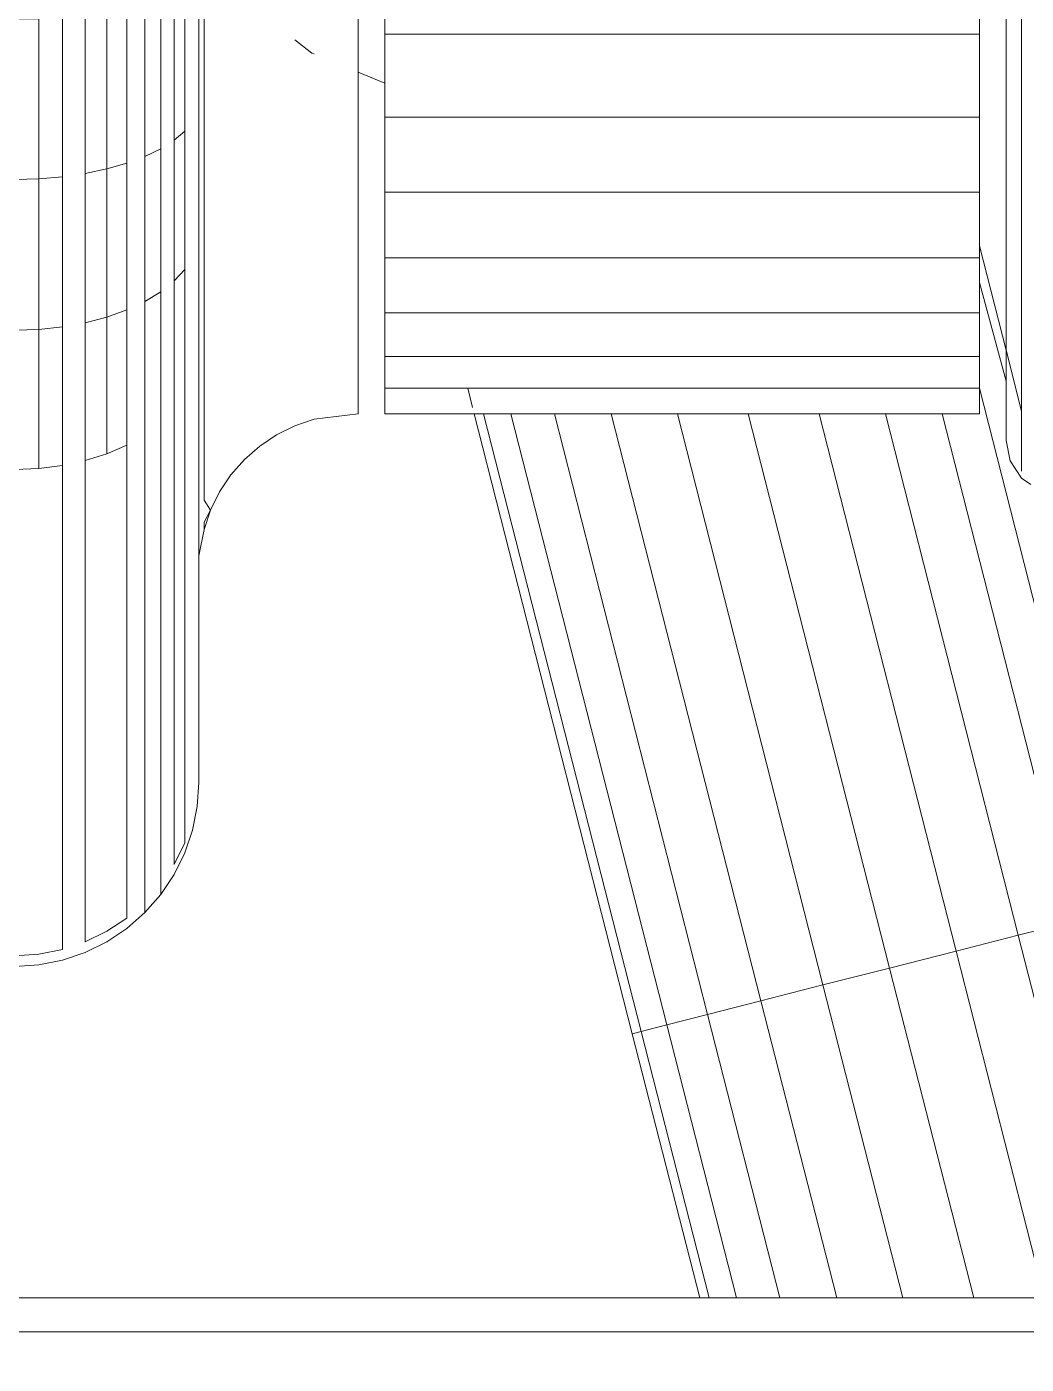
# Model space of a CAD drawing. Header units: millimetres. Extents: x 81693 to 98868, y 6565 to 11437.
# Drawn here: x 82279.798 to 82281.68, y 8674.554 to 8677.071 of the extents above; entities that cross this region are included whole.
import ezdxf

# ---------------------------------------------------------------- set-up
doc = ezdxf.new("R2010")
doc.units = ezdxf.units.MM
doc.layers.add('Moveis', color=1, linetype='Continuous', lineweight=9)
doc.layers.add('Parede Baixa', color=5, linetype='Continuous', lineweight=50)
doc.layers.add('Piso', color=55, linetype='Continuous')

# ---------------------------------------------------------------- blocks, each defined once
blk = doc.blocks.new('o')
at = {"layer": 'Moveis'}
for p, q in [((12552.0489, 3257.7716), (12554.3217, 3257.7716)), ((12554.1948, 3257.2742), (12554.3217, 3257.7716)), ((12554.3217, 3257.7716), (12554.3393, 3257.7716)), ((12554.3393, 3257.7716), (12554.3908, 3257.7716)), ((12554.3908, 3257.7716), (12554.4728, 3257.7716)), ((12554.4728, 3257.7716), (12554.5797, 3257.7716)), ((12554.5797, 3257.7716), (12554.7042, 3257.7716)), ((12554.7042, 3257.7716), (12554.8377, 3257.7716)), ((12554.8377, 3257.7716), (12554.9713, 3257.7716)), ((12553.8973, 3256.1079), (12554.1948, 3257.2742)), ((12553.032, 3257.1479), (12553.0772, 3257.1449)), ((12553.0772, 3257.1246), (12553.032, 3257.1275)), ((12553.0772, 3257.1449), (12553.1217, 3257.1361)), ((12553.1217, 3257.1361), (12553.1646, 3257.1215)), ((12553.1646, 3257.1215), (12553.2053, 3257.1014)), ((12553.2053, 3257.1014), (12553.243, 3257.0763)), ((12553.243, 3257.0763), (12553.2771, 3257.0464)), ((12553.2771, 3257.0464), (12553.3069, 3257.0123)), ((12553.3069, 3257.0123), (12553.3321, 3256.9746)), ((12553.3321, 3256.9746), (12553.3522, 3256.9339)), ((12553.3522, 3256.9339), (12553.3668, 3256.891)), ((12553.3668, 3256.891), (12553.3756, 3256.8466)), ((12553.3756, 3256.8466), (12553.3786, 3256.8013)), ((12553.3786, 3256.8013), (12553.3786, 3256.3748)), ((12553.3786, 3256.3748), (12553.3885, 3256.325)), ((12553.3786, 3256.3748), (12553.3786, 3255.2505)), ((12553.3885, 3256.325), (12553.4009, 3256.2887)), ((12553.4009, 3256.2887), (12553.4178, 3256.2544)), ((12553.4178, 3256.2544), (12553.4391, 3256.2225)), ((12553.4391, 3256.2225), (12553.4644, 3256.1937)), ((12554.9062, 3256.196), (12554.9279, 3256.2285)), ((12554.9279, 3256.2285), (12554.9455, 3256.2403)), ((12554.8986, 3256.1577), (12554.9062, 3256.196)), ((12554.9279, 3256.2154), (12554.9279, 3256.1764)), ((12553.4644, 3256.1937), (12553.4932, 3256.1684)), ((12554.9279, 3256.1764), (12554.9279, 3256.1712)), ((12554.9279, 3256.1712), (12554.9279, 3256.1119)), ((12553.4932, 3256.1684), (12553.525, 3256.1471)), ((12553.525, 3256.1471), (12553.5594, 3256.1302)), ((12554.8986, 3256.1577), (12554.8986, 3256.0564)), ((12553.5594, 3256.1302), (12553.5957, 3256.1179)), ((12553.5957, 3256.1179), (12553.6786, 3256.1079)), ((12553.6786, 3256.0957), (12553.6786, 3256.1079)), ((12553.6786, 3256.0595), (12553.6786, 3256.0957)), ((12553.7286, 3256.0957), (12553.7286, 3256.1079)), ((12553.7286, 3256.1079), (12553.8973, 3256.1079)), ((12553.7286, 3256.0595), (12553.7286, 3256.0957)), ((12553.8849, 3256.0595), (12553.8942, 3256.0957)), ((12553.8973, 3256.1079), (12553.9148, 3256.1079)), ((12553.9148, 3256.1079), (12553.9664, 3256.1079)), ((12553.9664, 3256.1079), (12554.0484, 3256.1079)), ((12554.0484, 3256.1079), (12554.1553, 3256.1079)), ((12554.1553, 3256.1079), (12554.2797, 3256.1079)), ((12554.2797, 3256.1079), (12554.4133, 3256.1079)), ((12554.4133, 3256.1079), (12554.5468, 3256.1079)), ((12554.5468, 3256.1079), (12554.6713, 3256.1079)), ((12554.6713, 3256.1079), (12554.7781, 3256.1079)), ((12554.7781, 3256.1079), (12554.8486, 3256.1079)), ((12554.8486, 3256.0957), (12554.8486, 3256.1079)), ((12554.8486, 3256.0957), (12554.8486, 3256.0595)), ((12554.8986, 3255.9875), (12554.9279, 3256.1023)), ((12554.9279, 3256.1119), (12554.9279, 3256.1023)), ((12554.9279, 3256.1023), (12554.9279, 3256.0231)), ((12553.6786, 3255.9997), (12553.6786, 3256.0595)), ((12553.7286, 3255.9997), (12553.7286, 3256.0595)), ((12554.8486, 3255.9997), (12554.8486, 3256.0595)), ((12554.8986, 3256.046), (12554.8986, 3256.0564)), ((12554.8986, 3256.046), (12554.8986, 3255.9875)), ((12554.9279, 3256.0231), (12554.9279, 3255.9114)), ((12553.6786, 3255.9174), (12553.6786, 3255.9997)), ((12553.7286, 3255.9174), (12553.7286, 3255.9997)), ((12554.8486, 3255.9174), (12554.8486, 3255.9997)), ((12554.8486, 3255.7915), (12554.8986, 3255.9875)), ((12554.8986, 3254.9097), (12554.8986, 3255.9875)), ((12553.6786, 3255.8138), (12553.6786, 3255.9174)), ((12553.7286, 3255.8138), (12553.7286, 3255.9174)), ((12554.8486, 3255.8604), (12554.8486, 3255.9174)), ((12554.9279, 3255.9114), (12554.9279, 3255.7784)), ((12554.8486, 3255.8138), (12554.8486, 3255.8604)), ((12553.6786, 3255.6905), (12553.6786, 3255.8138)), ((12553.7286, 3255.6905), (12553.7286, 3255.8138)), ((12554.8486, 3255.7915), (12554.8486, 3255.8138)), ((12554.8486, 3255.6905), (12554.8486, 3255.7915)), ((12554.9279, 3255.7784), (12554.9279, 3255.6264)), ((12553.032, 3255.6664), (12553.0772, 3255.6651)), ((12553.6786, 3255.5495), (12553.6786, 3255.6905)), ((12553.7286, 3255.5495), (12553.7286, 3255.6905)), ((12554.8486, 3255.5495), (12554.8486, 3255.6905)), ((12554.9279, 3255.6264), (12554.9279, 3255.4577)), ((12553.6786, 3255.4645), (12553.6786, 3255.5495)), ((12553.7286, 3255.5495), (12553.7286, 3255.4852)), ((12554.8486, 3255.393), (12554.8486, 3255.5495)), ((12553.7286, 3255.4852), (12553.6786, 3255.4645)), ((12553.7286, 3255.393), (12553.7286, 3255.4852)), ((12553.6786, 3255.393), (12553.6786, 3255.4645)), ((12554.9279, 3255.4577), (12554.9279, 3255.2749)), ((12553.5917, 3255.4285), (12553.5594, 3255.4037)), ((12553.5957, 3255.4302), (12553.5917, 3255.4285)), ((12553.6786, 3255.2236), (12553.6786, 3255.393)), ((12553.7286, 3255.2236), (12553.7286, 3255.393)), ((12554.8486, 3255.2236), (12554.8486, 3255.393))]:
    blk.add_line(p, q, dxfattribs=at)
for points, invisible_edges in [([(12552.0413, 3257.8355), (12555.1252, 3257.9503), (12555.2938, 3257.8971)], 13), ([(12552.0413, 3257.8355), (12555.4803, 3257.8424), (12555.5125, 3257.8355)], 1), ([(12552.0413, 3257.7716), (12555.5125, 3257.8355), (12554.3217, 3257.7716)], 3), ([(12554.3217, 3257.7716), (12555.5125, 3257.8355), (12554.3393, 3257.7716)], 3), ([(12554.3393, 3257.7716), (12555.5125, 3257.8355), (12554.3908, 3257.7716)], 3), ([(12554.3908, 3257.7716), (12555.5125, 3257.8355), (12554.4728, 3257.7716)], 3), ([(12554.4728, 3257.7716), (12555.5125, 3257.8355), (12554.5797, 3257.7716)], 3), ([(12554.5797, 3257.7716), (12555.5125, 3257.8355), (12554.7042, 3257.7716)], 3), ([(12554.7042, 3257.7716), (12555.5125, 3257.8355), (12554.8377, 3257.7716)], 3), ([(12554.8377, 3257.7716), (12555.5125, 3257.8355), (12554.9713, 3257.7716)], 3), ([(12552.103, 3257.1402), (12552.0413, 3257.7716), (12554.3217, 3257.7716)], 13), ([(12552.103, 3257.1402), (12552.0413, 3257.7716), (12554.3217, 3257.7716)], 13), ([(12552.103, 3257.1402), (12552.0413, 3257.7716), (12554.3217, 3257.7716)], 13), ([(12552.103, 3257.1402), (12552.0413, 3257.7716), (12554.3217, 3257.7716)], 13), ([(12552.103, 3257.1402), (12552.0413, 3257.7716), (12554.3217, 3257.7716)], 13), ([(12552.103, 3257.1402), (12554.3217, 3257.7716), (12552.1413, 3257.1479)], 3), ([(12552.103, 3257.1402), (12554.3217, 3257.7716), (12552.1413, 3257.1479)], 3), ([(12552.103, 3257.1402), (12554.3217, 3257.7716), (12552.1413, 3257.1479)], 3), ([(12552.103, 3257.1402), (12554.3217, 3257.7716), (12552.1413, 3257.1479)], 3), ([(12552.103, 3257.1402), (12554.3217, 3257.7716), (12552.1413, 3257.1479)], 3), ([(12552.1413, 3257.1479), (12554.3217, 3257.7716), (12552.982, 3257.1479)], 3), ([(12552.1413, 3257.1479), (12554.3217, 3257.7716), (12552.982, 3257.1479)], 3), ([(12552.1413, 3257.1479), (12554.3217, 3257.7716), (12552.982, 3257.1479)], 3), ([(12552.1413, 3257.1479), (12554.3217, 3257.7716), (12552.982, 3257.1479)], 3), ([(12552.1413, 3257.1479), (12554.3217, 3257.7716), (12552.982, 3257.1479)], 3), ([(12552.982, 3257.1479), (12554.3217, 3257.7716), (12552.982, 3257.1275)], 3), ([(12552.982, 3257.1479), (12554.3217, 3257.7716), (12552.982, 3257.1275)], 3), ([(12552.982, 3257.1479), (12554.3217, 3257.7716), (12552.982, 3257.1275)], 3), ([(12552.982, 3257.1479), (12554.3217, 3257.7716), (12552.982, 3257.1275)], 3), ([(12552.982, 3257.1479), (12554.3217, 3257.7716), (12552.982, 3257.1275)], 3), ([(12553.032, 3257.1479), (12554.3217, 3257.7716), (12553.0772, 3257.1449)], 3), ([(12553.032, 3257.1479), (12554.3217, 3257.7716), (12553.0772, 3257.1449)], 3), ([(12553.032, 3257.1479), (12554.3217, 3257.7716), (12553.0772, 3257.1449)], 3), ([(12553.032, 3257.1479), (12554.3217, 3257.7716), (12553.0772, 3257.1449)], 3), ([(12553.032, 3257.1479), (12554.3217, 3257.7716), (12553.0772, 3257.1449)], 3), ([(12553.0772, 3257.1449), (12554.3217, 3257.7716), (12553.1217, 3257.1361)], 3), ([(12553.0772, 3257.1449), (12554.3217, 3257.7716), (12553.1217, 3257.1361)], 3), ([(12553.0772, 3257.1449), (12554.3217, 3257.7716), (12553.1217, 3257.1361)], 3), ([(12553.0772, 3257.1449), (12554.3217, 3257.7716), (12553.1217, 3257.1361)], 3), ([(12553.0772, 3257.1449), (12554.3217, 3257.7716), (12553.1217, 3257.1361)], 3), ([(12553.1217, 3257.1361), (12554.3217, 3257.7716), (12553.1646, 3257.1215)], 3), ([(12553.1217, 3257.1361), (12554.3217, 3257.7716), (12553.1646, 3257.1215)], 3), ([(12553.1217, 3257.1361), (12554.3217, 3257.7716), (12553.1646, 3257.1215)], 3), ([(12553.1217, 3257.1361), (12554.3217, 3257.7716), (12553.1646, 3257.1215)], 3), ([(12553.1217, 3257.1361), (12554.3217, 3257.7716), (12553.1646, 3257.1215)], 3), ([(12553.1646, 3257.1215), (12554.3217, 3257.7716), (12553.2053, 3257.1014)], 3), ([(12553.1646, 3257.1215), (12554.3217, 3257.7716), (12553.2053, 3257.1014)], 3), ([(12553.1646, 3257.1215), (12554.3217, 3257.7716), (12553.2053, 3257.1014)], 3), ([(12553.1646, 3257.1215), (12554.3217, 3257.7716), (12553.2053, 3257.1014)], 3), ([(12553.1646, 3257.1215), (12554.3217, 3257.7716), (12553.2053, 3257.1014)], 3), ([(12553.2053, 3257.1014), (12554.3217, 3257.7716), (12553.243, 3257.0763)], 3), ([(12553.2053, 3257.1014), (12554.3217, 3257.7716), (12553.243, 3257.0763)], 3), ([(12553.2053, 3257.1014), (12554.3217, 3257.7716), (12553.243, 3257.0763)], 3), ([(12553.2053, 3257.1014), (12554.3217, 3257.7716), (12553.243, 3257.0763)], 3), ([(12553.2053, 3257.1014), (12554.3217, 3257.7716), (12553.243, 3257.0763)], 3), ([(12553.243, 3257.0763), (12554.3217, 3257.7716), (12553.2771, 3257.0464)], 3), ([(12553.243, 3257.0763), (12554.3217, 3257.7716), (12553.2771, 3257.0464)], 3), ([(12553.243, 3257.0763), (12554.3217, 3257.7716), (12553.2771, 3257.0464)], 3), ([(12553.243, 3257.0763), (12554.3217, 3257.7716), (12553.2771, 3257.0464)], 3), ([(12553.243, 3257.0763), (12554.3217, 3257.7716), (12553.2771, 3257.0464)], 3), ([(12553.2771, 3257.0464), (12554.3217, 3257.7716), (12553.3069, 3257.0123)], 3), ([(12553.2771, 3257.0464), (12554.3217, 3257.7716), (12553.3069, 3257.0123)], 3), ([(12553.2771, 3257.0464), (12554.3217, 3257.7716), (12553.3069, 3257.0123)], 3), ([(12553.2771, 3257.0464), (12554.3217, 3257.7716), (12553.3069, 3257.0123)], 3), ([(12553.2771, 3257.0464), (12554.3217, 3257.7716), (12553.3069, 3257.0123)], 3), ([(12553.3069, 3257.0123), (12554.3217, 3257.7716), (12553.3321, 3256.9746)], 3), ([(12553.3069, 3257.0123), (12554.3217, 3257.7716), (12553.3321, 3256.9746)], 3), ([(12553.3069, 3257.0123), (12554.3217, 3257.7716), (12553.3321, 3256.9746)], 3), ([(12553.3069, 3257.0123), (12554.3217, 3257.7716), (12553.3321, 3256.9746)], 3), ([(12553.3069, 3257.0123), (12554.3217, 3257.7716), (12553.3321, 3256.9746)], 3), ([(12553.3321, 3256.9746), (12554.3217, 3257.7716), (12553.3522, 3256.9339)], 3), ([(12553.3321, 3256.9746), (12554.3217, 3257.7716), (12553.3522, 3256.9339)], 3), ([(12553.3321, 3256.9746), (12554.3217, 3257.7716), (12553.3522, 3256.9339)], 3), ([(12553.3321, 3256.9746), (12554.3217, 3257.7716), (12553.3522, 3256.9339)], 3), ([(12553.3321, 3256.9746), (12554.3217, 3257.7716), (12553.3522, 3256.9339)], 3), ([(12553.3522, 3256.9339), (12554.3217, 3257.7716), (12553.3668, 3256.891)], 3), ([(12553.3522, 3256.9339), (12554.3217, 3257.7716), (12553.3668, 3256.891)], 3), ([(12553.3522, 3256.9339), (12554.3217, 3257.7716), (12553.3668, 3256.891)], 3), ([(12553.3522, 3256.9339), (12554.3217, 3257.7716), (12553.3668, 3256.891)], 3), ([(12553.3522, 3256.9339), (12554.3217, 3257.7716), (12553.3668, 3256.891)], 3), ([(12553.3668, 3256.891), (12554.3217, 3257.7716), (12553.3756, 3256.8466)], 3), ([(12553.3668, 3256.891), (12554.3217, 3257.7716), (12553.3756, 3256.8466)], 3), ([(12553.3668, 3256.891), (12554.3217, 3257.7716), (12553.3756, 3256.8466)], 3), ([(12553.3668, 3256.891), (12554.3217, 3257.7716), (12553.3756, 3256.8466)], 3), ([(12553.3668, 3256.891), (12554.3217, 3257.7716), (12553.3756, 3256.8466)], 3), ([(12553.3756, 3256.8466), (12554.3217, 3257.7716), (12553.3786, 3256.8013)], 3), ([(12553.3756, 3256.8466), (12554.3217, 3257.7716), (12553.3786, 3256.8013)], 3), ([(12553.3756, 3256.8466), (12554.3217, 3257.7716), (12553.3786, 3256.8013)], 3), ([(12553.3756, 3256.8466), (12554.3217, 3257.7716), (12553.3786, 3256.8013)], 3), ([(12553.3756, 3256.8466), (12554.3217, 3257.7716), (12553.3786, 3256.8013)], 3), ([(12553.3786, 3256.8013), (12554.3217, 3257.7716), (12553.3786, 3256.3748)], 3), ([(12553.3786, 3256.3748), (12554.3217, 3257.7716), (12553.3885, 3256.325)], 3), ([(12553.3786, 3256.8013), (12554.3217, 3257.7716), (12553.3786, 3256.3748)], 3), ([(12553.3786, 3256.3748), (12554.3217, 3257.7716), (12553.3885, 3256.325)], 3), ([(12553.3786, 3256.8013), (12554.3217, 3257.7716), (12553.3786, 3256.3748)], 3), ([(12553.3786, 3256.3748), (12554.3217, 3257.7716), (12553.3885, 3256.325)], 3), ([(12553.3786, 3256.8013), (12554.3217, 3257.7716), (12553.3786, 3256.3748)], 3), ([(12553.3786, 3256.3748), (12554.3217, 3257.7716), (12553.3885, 3256.325)], 3), ([(12553.3786, 3256.8013), (12554.3217, 3257.7716), (12553.3786, 3256.3748)], 3), ([(12553.3786, 3256.3748), (12554.3217, 3257.7716), (12553.3885, 3256.325)], 3), ([(12553.3885, 3256.325), (12554.3217, 3257.7716), (12553.4009, 3256.2887)], 3), ([(12553.3885, 3256.325), (12554.3217, 3257.7716), (12553.4009, 3256.2887)], 3), ([(12553.3885, 3256.325), (12554.3217, 3257.7716), (12553.4009, 3256.2887)], 3), ([(12553.3885, 3256.325), (12554.3217, 3257.7716), (12553.4009, 3256.2887)], 3), ([(12553.3885, 3256.325), (12554.3217, 3257.7716), (12553.4009, 3256.2887)], 3), ([(12553.4009, 3256.2887), (12554.3217, 3257.7716), (12553.4178, 3256.2544)], 3), ([(12553.4009, 3256.2887), (12554.3217, 3257.7716), (12553.4178, 3256.2544)], 3), ([(12553.4009, 3256.2887), (12554.3217, 3257.7716), (12553.4178, 3256.2544)], 3), ([(12553.4009, 3256.2887), (12554.3217, 3257.7716), (12553.4178, 3256.2544)], 3), ([(12553.4009, 3256.2887), (12554.3217, 3257.7716), (12553.4178, 3256.2544)], 3), ([(12553.4178, 3256.2544), (12554.3217, 3257.7716), (12553.4391, 3256.2225)], 3), ([(12553.4178, 3256.2544), (12554.3217, 3257.7716), (12553.4391, 3256.2225)], 3), ([(12553.4178, 3256.2544), (12554.3217, 3257.7716), (12553.4391, 3256.2225)], 3), ([(12553.4178, 3256.2544), (12554.3217, 3257.7716), (12553.4391, 3256.2225)], 3), ([(12553.4178, 3256.2544), (12554.3217, 3257.7716), (12553.4391, 3256.2225)], 3), ([(12553.4391, 3256.2225), (12554.3217, 3257.7716), (12553.4644, 3256.1937)], 3), ([(12553.4391, 3256.2225), (12554.3217, 3257.7716), (12553.4644, 3256.1937)], 3), ([(12553.4391, 3256.2225), (12554.3217, 3257.7716), (12553.4644, 3256.1937)], 3), ([(12553.4391, 3256.2225), (12554.3217, 3257.7716), (12553.4644, 3256.1937)], 3), ([(12553.4391, 3256.2225), (12554.3217, 3257.7716), (12553.4644, 3256.1937)], 3), ([(12553.4644, 3256.1937), (12554.3217, 3257.7716), (12553.4932, 3256.1684)], 3), ([(12553.4644, 3256.1937), (12554.3217, 3257.7716), (12553.4932, 3256.1684)], 3), ([(12553.4644, 3256.1937), (12554.3217, 3257.7716), (12553.4932, 3256.1684)], 3), ([(12553.4644, 3256.1937), (12554.3217, 3257.7716), (12553.4932, 3256.1684)], 3), ([(12553.4644, 3256.1937), (12554.3217, 3257.7716), (12553.4932, 3256.1684)], 3), ([(12553.4932, 3256.1684), (12554.3217, 3257.7716), (12553.525, 3256.1471)], 3), ([(12553.4932, 3256.1684), (12554.3217, 3257.7716), (12553.525, 3256.1471)], 3), ([(12553.4932, 3256.1684), (12554.3217, 3257.7716), (12553.525, 3256.1471)], 3), ([(12553.4932, 3256.1684), (12554.3217, 3257.7716), (12553.525, 3256.1471)], 3), ([(12553.4932, 3256.1684), (12554.3217, 3257.7716), (12553.525, 3256.1471)], 3), ([(12553.525, 3256.1471), (12554.3217, 3257.7716), (12553.5594, 3256.1302)], 3), ([(12553.525, 3256.1471), (12554.3217, 3257.7716), (12553.5594, 3256.1302)], 3), ([(12553.525, 3256.1471), (12554.3217, 3257.7716), (12553.5594, 3256.1302)], 3), ([(12553.525, 3256.1471), (12554.3217, 3257.7716), (12553.5594, 3256.1302)], 3), ([(12553.525, 3256.1471), (12554.3217, 3257.7716), (12553.5594, 3256.1302)], 3), ([(12553.5594, 3256.1302), (12554.3217, 3257.7716), (12553.5957, 3256.1179)], 3), ([(12553.5594, 3256.1302), (12554.3217, 3257.7716), (12553.5957, 3256.1179)], 3), ([(12553.5594, 3256.1302), (12554.3217, 3257.7716), (12553.5957, 3256.1179)], 3), ([(12553.5594, 3256.1302), (12554.3217, 3257.7716), (12553.5957, 3256.1179)], 3), ([(12553.5594, 3256.1302), (12554.3217, 3257.7716), (12553.5957, 3256.1179)], 3), ([(12553.5957, 3256.1179), (12554.3217, 3257.7716), (12553.6786, 3256.1079)], 3), ([(12553.5957, 3256.1179), (12554.3217, 3257.7716), (12553.6786, 3256.1079)], 3), ([(12553.5957, 3256.1179), (12554.3217, 3257.7716), (12553.6786, 3256.1079)], 3), ([(12553.5957, 3256.1179), (12554.3217, 3257.7716), (12553.6786, 3256.1079)], 3), ([(12553.5957, 3256.1179), (12554.3217, 3257.7716), (12553.6786, 3256.1079)], 3), ([(12553.6786, 3256.1079), (12554.3217, 3257.7716), (12553.6786, 3256.0957)], 3), ([(12553.6786, 3256.0957), (12554.3217, 3257.7716), (12553.6786, 3256.0595)], 3), ([(12553.6786, 3256.0595), (12554.3217, 3257.7716), (12553.6786, 3255.9997)], 3), ([(12553.6786, 3256.1079), (12554.3217, 3257.7716), (12553.6786, 3256.0957)], 3), ([(12553.6786, 3256.0957), (12554.3217, 3257.7716), (12553.6786, 3256.0595)], 3), ([(12553.6786, 3256.0595), (12554.3217, 3257.7716), (12553.6786, 3255.9997)], 3), ([(12553.6786, 3256.1079), (12554.3217, 3257.7716), (12553.6786, 3256.0957)], 3), ([(12553.6786, 3256.0957), (12554.3217, 3257.7716), (12553.6786, 3256.0595)], 3), ([(12553.6786, 3256.0595), (12554.3217, 3257.7716), (12553.6786, 3255.9997)], 3), ([(12553.6786, 3256.1079), (12554.3217, 3257.7716), (12553.6786, 3256.0957)], 3), ([(12553.6786, 3256.0957), (12554.3217, 3257.7716), (12553.6786, 3256.0595)], 3), ([(12553.6786, 3256.0595), (12554.3217, 3257.7716), (12553.6786, 3255.9997)], 3), ([(12553.6786, 3256.1079), (12554.3217, 3257.7716), (12553.6786, 3256.0957)], 3), ([(12553.6786, 3256.0957), (12554.3217, 3257.7716), (12553.6786, 3256.0595)], 3), ([(12553.6786, 3256.0595), (12554.3217, 3257.7716), (12553.6786, 3255.9997)], 3), ([(12553.7286, 3256.1079), (12554.3217, 3257.7716), (12553.8973, 3256.1079)], 3), ([(12553.7286, 3256.1079), (12554.3217, 3257.7716), (12553.8973, 3256.1079)], 3), ([(12553.7286, 3256.1079), (12554.3217, 3257.7716), (12553.8973, 3256.1079)], 3), ([(12553.7286, 3256.1079), (12554.3217, 3257.7716), (12553.8973, 3256.1079)], 3), ([(12553.7286, 3256.1079), (12554.3217, 3257.7716), (12553.8973, 3256.1079)], 3), ([(12553.8973, 3256.1079), (12554.3217, 3257.7716), (12554.1948, 3257.2742)], 1), ([(12553.8973, 3256.1079), (12554.3217, 3257.7716), (12554.1948, 3257.2742)], 1), ([(12553.8973, 3256.1079), (12554.3217, 3257.7716), (12554.1948, 3257.2742)], 1), ([(12553.8973, 3256.1079), (12554.3217, 3257.7716), (12554.1948, 3257.2742)], 1), ([(12553.8973, 3256.1079), (12554.3217, 3257.7716), (12554.1948, 3257.2742)], 1), ([(12554.3217, 3257.7716), (12554.2113, 3257.2699), (12554.1948, 3257.2742)], 1), ([(12554.3393, 3257.7716), (12554.2597, 3257.2576), (12554.2113, 3257.2699)], 1), ([(12554.2113, 3257.2699), (12554.3217, 3257.7716), (12554.3393, 3257.7716)], 1), ([(12554.2597, 3257.2576), (12554.3393, 3257.7716), (12554.3908, 3257.7716)], 1), ([(12554.3908, 3257.7716), (12554.3367, 3257.238), (12554.2597, 3257.2576)], 1), ([(12554.3367, 3257.238), (12554.3908, 3257.7716), (12554.4728, 3257.7716)], 1), ([(12554.4728, 3257.7716), (12554.437, 3257.2124), (12554.3367, 3257.238)], 1), ([(12554.437, 3257.2124), (12554.4728, 3257.7716), (12554.5797, 3257.7716)], 1), ([(12554.5797, 3257.7716), (12554.5539, 3257.1825), (12554.437, 3257.2124)], 1), ([(12554.5539, 3257.1825), (12554.5797, 3257.7716), (12554.7042, 3257.7716)], 1), ([(12554.7042, 3257.7716), (12554.6793, 3257.1506), (12554.5539, 3257.1825)], 1), ([(12554.6793, 3257.1506), (12554.7042, 3257.7716), (12554.8377, 3257.7716)], 1), ([(12554.8377, 3257.7716), (12554.8047, 3257.1186), (12554.6793, 3257.1506)], 1), ([(12554.8047, 3257.1186), (12554.8377, 3257.7716), (12554.9713, 3257.7716)], 1), ([(12554.9713, 3257.7716), (12554.9215, 3257.0888), (12554.8047, 3257.1186)], 1), ([(12554.9215, 3257.0888), (12554.9713, 3257.7716), (12555.0957, 3257.7716)], 1), ([(12555.0957, 3257.7716), (12555.0219, 3257.0632), (12554.9215, 3257.0888)], 1), ([(12554.1948, 3257.2742), (12553.9148, 3256.1079), (12553.8973, 3256.1079)], 1), ([(12553.9148, 3256.1079), (12554.1948, 3257.2742), (12554.2113, 3257.2699)], 1), ([(12554.2113, 3257.2699), (12553.9664, 3256.1079), (12553.9148, 3256.1079)], 1), ([(12553.9664, 3256.1079), (12554.2113, 3257.2699), (12554.2597, 3257.2576)], 1), ([(12554.2597, 3257.2576), (12554.0484, 3256.1079), (12553.9664, 3256.1079)], 1), ([(12554.0484, 3256.1079), (12554.2597, 3257.2576), (12554.3367, 3257.238)], 1), ([(12554.3367, 3257.238), (12554.1553, 3256.1079), (12554.0484, 3256.1079)], 1), ([(12554.1553, 3256.1079), (12554.3367, 3257.238), (12554.437, 3257.2124)], 1), ([(12554.437, 3257.2124), (12554.2797, 3256.1079), (12554.1553, 3256.1079)], 1), ([(12554.2797, 3256.1079), (12554.437, 3257.2124), (12554.5539, 3257.1825)], 1), ([(12554.5539, 3257.1825), (12554.4133, 3256.1079), (12554.2797, 3256.1079)], 1), ([(12554.4133, 3256.1079), (12554.5539, 3257.1825), (12554.6793, 3257.1506)], 1), ([(12553.0772, 3257.1246), (12553.032, 3257.1479), (12553.0772, 3257.1449)], 13), ([(12553.0772, 3257.1246), (12553.0772, 3257.1449), (12553.1217, 3257.1158)], 3), ([(12553.1217, 3257.1158), (12553.0772, 3257.1449), (12553.1217, 3257.1361)], 13), ([(12553.1217, 3257.1158), (12553.1217, 3257.1361), (12553.1646, 3257.1215)], 13), ([(12554.6793, 3257.1506), (12554.5468, 3256.1079), (12554.4133, 3256.1079)], 1), ([(12554.5468, 3256.1079), (12554.6793, 3257.1506), (12554.8047, 3257.1186)], 1), ([(12553.1217, 3257.1158), (12553.1646, 3257.1215), (12553.1217, 3257.0554)], 3), ([(12553.1646, 3257.0413), (12553.1646, 3257.1215), (12553.1646, 3257.1014)], 3), ([(12553.1646, 3257.1014), (12553.1646, 3257.1215), (12553.2053, 3257.1014)], 13), ([(12553.1646, 3257.1014), (12553.2053, 3257.1014), (12553.2053, 3257.0815)], 3), ([(12553.2053, 3257.0815), (12553.2053, 3257.1014), (12553.243, 3257.0763)], 13), ([(12554.8047, 3257.1186), (12554.6713, 3256.1079), (12554.5468, 3256.1079)], 1), ([(12554.6713, 3256.1079), (12554.8047, 3257.1186), (12554.9215, 3257.0888)], 1), ([(12553.2053, 3257.0815), (12553.243, 3257.0763), (12553.243, 3257.0565)], 3), ([(12553.243, 3257.0565), (12553.243, 3257.0763), (12553.2771, 3257.0464)], 13), ([(12554.9215, 3257.0888), (12554.7781, 3256.1079), (12554.6713, 3256.1079)], 1), ([(12554.7781, 3256.1079), (12554.9215, 3257.0888), (12555.0219, 3257.0632)], 1), ([(12553.1217, 3257.0554), (12553.1217, 3256.8184), (12553.1217, 3256.9557)], 1), ([(12553.1217, 3256.8184), (12553.1217, 3257.0554), (12553.1217, 3256.6456)], 3), ([(12553.1217, 3256.6456), (12553.1217, 3257.0554), (12553.1217, 3256.44)], 3), ([(12553.1217, 3256.44), (12553.1217, 3257.0554), (12553.1217, 3256.2049)], 3), ([(12553.1217, 3256.2049), (12553.1217, 3257.0554), (12553.1217, 3255.944)], 3), ([(12553.1217, 3255.0491), (12553.1217, 3257.0554), (12553.1217, 3254.7291)], 3), ([(12553.1217, 3254.7291), (12553.1217, 3257.0554), (12553.1217, 3254.4066)], 3), ([(12553.1217, 3254.4066), (12553.1217, 3257.0554), (12553.1217, 3254.0866)], 3), ([(12553.1217, 3254.0866), (12553.1217, 3257.0554), (12553.1217, 3253.7743)], 3), ([(12553.1217, 3253.7743), (12553.1217, 3257.0554), (12553.1217, 3253.4744)], 3), ([(12553.243, 3257.0565), (12553.2771, 3257.0464), (12553.243, 3256.9975)], 3), ([(12555.0219, 3257.0632), (12554.8486, 3256.1079), (12554.7781, 3256.1079)], 1), ([(12554.8486, 3256.1079), (12555.0219, 3257.0632), (12554.8486, 3256.0957)], 3), ([(12554.8486, 3256.0957), (12555.0219, 3257.0632), (12554.8486, 3256.0595)], 3), ([(12554.8486, 3256.0595), (12555.0219, 3257.0632), (12555.0988, 3257.0435)], 1), ([(12553.1646, 3256.9422), (12553.1646, 3256.8056), (12553.1646, 3257.0413)], 2), ([(12553.1646, 3257.0413), (12553.1646, 3255.9362), (12553.1646, 3255.6552)], 13), ([(12553.243, 3256.9975), (12553.2771, 3257.0464), (12553.243, 3256.9001)], 3), ([(12553.243, 3256.9001), (12553.2771, 3257.0464), (12553.243, 3256.766)], 3), ([(12553.243, 3256.1668), (12553.2771, 3257.0464), (12553.243, 3255.9119)], 3), ([(12553.2771, 3256.573), (12553.2771, 3257.0464), (12553.2771, 3256.7398)], 3), ([(12553.2771, 3256.7398), (12553.2771, 3257.0464), (12553.2771, 3257.0268)], 13), ([(12553.2771, 3256.7398), (12553.2771, 3257.0268), (12553.2771, 3256.9685)], 13), ([(12555.0988, 3257.0435), (12554.8486, 3255.9997), (12554.8486, 3256.0595)], 1), ([(12554.9062, 3256.196), (12555.0988, 3257.0435), (12554.9279, 3256.2285)], 3), ([(12554.9279, 3256.2285), (12555.0988, 3257.0435), (12554.9455, 3256.2403)], 3), ([(12553.3321, 3256.9746), (12553.3069, 3256.993), (12553.3069, 3257.0123)], 1), ([(12553.3069, 3256.993), (12553.3321, 3256.9746), (12553.3069, 3256.9355)], 3), ([(12553.2771, 3256.7398), (12553.2771, 3256.9685), (12553.2771, 3256.8723)], 1), ([(12553.3069, 3256.9355), (12553.3321, 3256.9746), (12553.3069, 3256.8406)], 3), ([(12553.3069, 3256.8406), (12553.3321, 3256.9746), (12553.3069, 3256.7099)], 3), ([(12553.3069, 3256.7099), (12553.3321, 3256.9746), (12553.3069, 3256.5454)], 3), ([(12553.3069, 3256.5454), (12553.3321, 3256.9746), (12553.3069, 3256.3498)], 3), ([(12553.3069, 3256.3498), (12553.3321, 3256.9746), (12553.3069, 3256.126)], 3), ([(12553.3069, 3256.126), (12553.3321, 3256.9746), (12553.3069, 3255.8777)], 3), ([(12553.3321, 3256.9556), (12553.3321, 3256.9746), (12553.3522, 3256.9153)], 3), ([(12553.3522, 3256.9153), (12553.3321, 3256.9746), (12553.3522, 3256.9339)], 13), ([(12553.3321, 3256.899), (12553.3321, 3256.3223), (12553.3321, 3256.9556)], 3), ([(12553.3321, 3256.9556), (12553.3321, 3255.8575), (12553.3321, 3255.5926)], 13), ([(12553.3522, 3256.9153), (12553.3522, 3256.9339), (12553.3668, 3256.891)], 13), ([(12553.3522, 3256.9153), (12553.3668, 3256.891), (12553.3522, 3256.8596)], 3), ([(12553.3321, 3256.3223), (12553.3321, 3256.899), (12553.3321, 3256.515)], 3), ([(12553.3321, 3256.515), (12553.3321, 3256.899), (12553.3321, 3256.8056)], 13), ([(12553.3522, 3256.8596), (12553.3668, 3256.891), (12553.3522, 3256.7678)], 3), ([(12553.3522, 3256.7678), (12553.3668, 3256.891), (12553.3522, 3256.6413)], 3), ([(12553.3522, 3256.6413), (12553.3668, 3256.891), (12553.3522, 3256.4821)], 3), ([(12553.3522, 3256.4821), (12553.3668, 3256.891), (12553.3522, 3256.2927)], 3), ([(12553.3786, 3255.2505), (12553.3668, 3256.891), (12553.3756, 3256.8466)], 13), ([(12553.3786, 3255.2505), (12553.3756, 3256.8466), (12553.3786, 3256.8013)], 13), ([(12553.1646, 3255.9362), (12553.1646, 3256.8056), (12553.1646, 3256.6338)], 13), ([(12553.3321, 3256.515), (12553.3321, 3256.8056), (12553.3321, 3256.6769)], 1), ([(12553.3786, 3255.2505), (12553.3786, 3256.8013), (12553.3786, 3256.3748)], 1), ([(12553.243, 3256.766), (12553.243, 3256.3964), (12553.243, 3256.5972)], 1), ([(12553.243, 3256.3964), (12553.243, 3256.766), (12553.243, 3256.1668)], 3), ([(12553.1646, 3256.4294), (12553.1646, 3256.1956), (12553.1646, 3256.6338)], 2), ([(12553.1646, 3255.9362), (12553.1646, 3256.6338), (12553.1646, 3256.1956)], 3), ([(12553.2771, 3256.573), (12553.2771, 3255.8959), (12553.2771, 3255.6232)], 13), ([(12553.2771, 3255.8959), (12553.2771, 3256.573), (12553.2771, 3256.1477)], 3), ([(12553.2771, 3256.1477), (12553.2771, 3256.573), (12553.2771, 3256.3746)], 1), ([(12553.3786, 3256.3748), (12553.3885, 3255.2635), (12553.3786, 3255.2505)], 1), ([(12553.3885, 3255.2635), (12553.3786, 3256.3748), (12553.3885, 3255.316)], 3), ([(12553.3885, 3256.3112), (12553.3786, 3256.3748), (12553.3885, 3256.325)], 1), ([(12553.3321, 3255.8575), (12553.3321, 3256.3223), (12553.3321, 3256.102)], 1), ([(12553.3885, 3256.3112), (12553.3885, 3256.2698), (12553.3885, 3256.2016)], 13), ([(12553.3885, 3256.2698), (12553.3885, 3256.3112), (12553.4009, 3256.2887)], 1), ([(12553.3885, 3256.3112), (12553.3885, 3255.8488), (12553.3885, 3255.6879)], 13), ([(12553.3786, 3255.2505), (12553.3522, 3256.0761), (12553.3522, 3256.2927)], 13), ([(12553.0772, 3255.9487), (12553.032, 3256.2124), (12553.0772, 3256.2105)], 1), ([(12553.1217, 3256.2049), (12553.0772, 3255.9487), (12553.0772, 3256.2105)], 1), ([(12553.0772, 3255.9487), (12553.1217, 3256.2049), (12553.1217, 3255.944)], 1), ([(12553.2053, 3256.1828), (12553.1646, 3255.9362), (12553.1646, 3256.1956)], 1), ([(12553.3885, 3255.8488), (12553.3885, 3256.2016), (12553.3885, 3256.1077)], 13), ([(12554.8486, 3255.9997), (12554.9062, 3256.196), (12554.8986, 3256.1577)], 13), ([(12553.1646, 3255.9362), (12553.2053, 3256.1828), (12553.2053, 3255.9254)], 1), ([(12553.243, 3256.1668), (12553.2053, 3255.9254), (12553.2053, 3256.1828)], 1), ([(12553.2053, 3255.9254), (12553.243, 3256.1668), (12553.243, 3255.9119)], 1), ([(12554.8986, 3256.046), (12554.8986, 3256.1577), (12554.8986, 3256.0564)], 1), ([(12553.3885, 3255.8488), (12553.3885, 3256.1077), (12553.3885, 3255.9894)], 1), ([(12553.6786, 3255.9997), (12553.7286, 3256.1079), (12553.6786, 3255.9174)], 3), ([(12553.6786, 3255.9997), (12553.7286, 3256.1079), (12553.6786, 3255.9174)], 3), ([(12553.6786, 3255.9997), (12553.7286, 3256.1079), (12553.6786, 3255.9174)], 3), ([(12553.6786, 3255.9997), (12553.7286, 3256.1079), (12553.6786, 3255.9174)], 3), ([(12553.6786, 3255.9997), (12553.7286, 3256.1079), (12553.6786, 3255.9174)], 3), ([(12553.7286, 3255.6905), (12553.7286, 3256.1079), (12553.7286, 3255.8138)], 3), ([(12553.7286, 3255.8138), (12553.7286, 3256.1079), (12553.7286, 3255.9174)], 3), ([(12553.7286, 3256.1079), (12553.7286, 3255.9997), (12553.7286, 3255.9174)], 13), ([(12553.7286, 3255.9997), (12553.7286, 3256.1079), (12553.7286, 3256.0957)], 13), ([(12553.7286, 3255.6905), (12553.7286, 3256.1079), (12553.7286, 3255.8138)], 3), ([(12553.7286, 3255.8138), (12553.7286, 3256.1079), (12553.7286, 3255.9174)], 3), ([(12553.7286, 3256.1079), (12553.7286, 3255.9997), (12553.7286, 3255.9174)], 13), ([(12553.7286, 3255.9997), (12553.7286, 3256.1079), (12553.7286, 3256.0957)], 13), ([(12553.7286, 3255.6905), (12553.7286, 3256.1079), (12553.7286, 3255.8138)], 3), ([(12553.7286, 3255.8138), (12553.7286, 3256.1079), (12553.7286, 3255.9174)], 3), ([(12553.7286, 3256.1079), (12553.7286, 3255.9997), (12553.7286, 3255.9174)], 13), ([(12553.7286, 3255.9997), (12553.7286, 3256.1079), (12553.7286, 3256.0957)], 13), ([(12553.7286, 3255.6905), (12553.7286, 3256.1079), (12553.7286, 3255.8138)], 3), ([(12553.7286, 3255.8138), (12553.7286, 3256.1079), (12553.7286, 3255.9174)], 3), ([(12553.7286, 3256.1079), (12553.7286, 3255.9997), (12553.7286, 3255.9174)], 13), ([(12553.7286, 3255.9997), (12553.7286, 3256.1079), (12553.7286, 3256.0957)], 13), ([(12553.7286, 3255.6905), (12553.7286, 3256.1079), (12553.7286, 3255.8138)], 3), ([(12553.7286, 3255.8138), (12553.7286, 3256.1079), (12553.7286, 3255.9174)], 3), ([(12553.7286, 3256.1079), (12553.7286, 3255.9997), (12553.7286, 3255.9174)], 13), ([(12553.7286, 3255.9997), (12553.7286, 3256.1079), (12553.7286, 3256.0957)], 13), ([(12553.7286, 3255.9997), (12553.7286, 3256.0957), (12553.7286, 3256.0595)], 1), ([(12553.7286, 3255.9997), (12553.7286, 3256.0957), (12553.7286, 3256.0595)], 1), ([(12553.7286, 3255.9997), (12553.7286, 3256.0957), (12553.7286, 3256.0595)], 1), ([(12553.7286, 3255.9997), (12553.7286, 3256.0957), (12553.7286, 3256.0595)], 1), ([(12553.7286, 3255.9997), (12553.7286, 3256.0957), (12553.7286, 3256.0595)], 1), ([(12554.9279, 3256.1023), (12554.8986, 3254.9097), (12554.8986, 3255.9875)], 1), ([(12554.8986, 3254.9097), (12554.9279, 3256.1023), (12554.9098, 3254.8826)], 3), ([(12554.9098, 3254.8826), (12554.9279, 3256.1023), (12554.9279, 3256.0231)], 13), ([(12553.3522, 3256.0761), (12553.3522, 3255.5753), (12553.3522, 3255.8357)], 1), ([(12553.3522, 3255.5753), (12553.3522, 3256.0761), (12553.3522, 3255.299)], 3), ([(12553.3522, 3255.299), (12553.3522, 3256.0761), (12553.3522, 3255.2162)], 3), ([(12553.3522, 3255.2162), (12553.3522, 3256.0761), (12553.3786, 3255.2505)], 3), ([(12553.8849, 3256.0595), (12553.7286, 3255.9997), (12553.7286, 3256.0595)], 1), ([(12553.7286, 3255.9997), (12553.8849, 3256.0595), (12554.8486, 3255.9997)], 3), ([(12554.8486, 3255.9997), (12553.8849, 3256.0595), (12553.9025, 3256.0595)], 13), ([(12554.8486, 3255.9997), (12553.9025, 3256.0595), (12553.954, 3256.0595)], 13), ([(12554.8486, 3255.9997), (12553.954, 3256.0595), (12554.036, 3256.0595)], 13), ([(12554.8486, 3255.9997), (12554.036, 3256.0595), (12554.1429, 3256.0595)], 13), ([(12554.8486, 3255.9997), (12554.1429, 3256.0595), (12554.2674, 3256.0595)], 13), ([(12554.8486, 3255.9997), (12554.2674, 3256.0595), (12554.4009, 3256.0595)], 13), ([(12554.8486, 3255.9997), (12554.4009, 3256.0595), (12554.5345, 3256.0595)], 13), ([(12554.8486, 3255.9997), (12554.5345, 3256.0595), (12554.6589, 3256.0595)], 13), ([(12554.8486, 3255.9997), (12554.6589, 3256.0595), (12554.7658, 3256.0595)], 13), ([(12554.8486, 3255.9997), (12554.7658, 3256.0595), (12554.8486, 3256.0595)], 1), ([(12554.8486, 3255.9174), (12554.8986, 3256.046), (12554.8486, 3255.8604)], 1), ([(12554.8986, 3256.046), (12554.8486, 3255.9174), (12554.8486, 3255.9997)], 13), ([(12554.9279, 3255.6264), (12554.9279, 3256.0231), (12554.9279, 3255.7784)], 3), ([(12554.9279, 3255.9114), (12554.9279, 3255.7784), (12554.9279, 3256.0231)], 2), ([(12553.7286, 3255.9997), (12554.8486, 3255.9174), (12553.7286, 3255.9174)], 1), ([(12554.8486, 3255.9174), (12553.7286, 3255.9997), (12554.8486, 3255.9997)], 1), ([(12554.8986, 3255.9875), (12554.8486, 3255.6905), (12554.8486, 3255.7915)], 1), ([(12554.8486, 3255.2236), (12554.8986, 3255.9875), (12554.8486, 3255.0438)], 3), ([(12554.8486, 3255.0438), (12554.8986, 3255.9875), (12554.8486, 3255.0304)], 3), ([(12554.8486, 3255.0304), (12554.8986, 3255.9875), (12554.8986, 3254.9097)], 1), ([(12553.0772, 3255.6651), (12553.032, 3255.9503), (12553.0772, 3255.9487)], 1), ([(12553.0772, 3255.9487), (12553.1217, 3255.6614), (12553.0772, 3255.6651)], 1), ([(12553.1217, 3255.6614), (12553.0772, 3255.9487), (12553.1217, 3255.944)], 1), ([(12553.1217, 3255.944), (12553.1217, 3255.3615), (12553.1217, 3255.6614)], 1), ([(12553.1217, 3255.3615), (12553.1217, 3255.944), (12553.1217, 3255.0491)], 3), ([(12553.1646, 3255.9362), (12553.2053, 3255.6466), (12553.1646, 3255.6552)], 1), ([(12553.2053, 3255.6466), (12553.1646, 3255.9362), (12553.2053, 3255.9254)], 1), ([(12553.2053, 3255.9254), (12553.243, 3255.6359), (12553.2053, 3255.6466)], 1), ([(12553.243, 3255.6359), (12553.2053, 3255.9254), (12553.243, 3255.9119)], 1), ([(12553.243, 3255.052), (12553.243, 3255.6359), (12553.243, 3255.9119)], 13), ([(12553.243, 3255.052), (12553.243, 3255.9119), (12553.2626, 3255.0994)], 3), ([(12553.2771, 3255.8959), (12553.3069, 3255.6087), (12553.2771, 3255.6232)], 1), ([(12553.3069, 3255.6087), (12553.2771, 3255.8959), (12553.3069, 3255.8777)], 1), ([(12553.6786, 3255.9174), (12553.6786, 3255.6905), (12553.6786, 3255.8138)], 1), ([(12553.6786, 3255.6905), (12553.6786, 3255.9174), (12553.6786, 3255.5495)], 3), ([(12553.6786, 3255.5495), (12553.6786, 3255.9174), (12553.6786, 3255.4645)], 3), ([(12553.6786, 3255.4645), (12553.6786, 3255.9174), (12553.7286, 3255.4852)], 3), ([(12553.6786, 3255.9174), (12553.6786, 3255.6905), (12553.6786, 3255.8138)], 1), ([(12553.6786, 3255.6905), (12553.6786, 3255.9174), (12553.6786, 3255.5495)], 3), ([(12553.6786, 3255.5495), (12553.6786, 3255.9174), (12553.6786, 3255.4645)], 3), ([(12553.6786, 3255.4645), (12553.6786, 3255.9174), (12553.7286, 3255.4852)], 3), ([(12553.6786, 3255.9174), (12553.6786, 3255.6905), (12553.6786, 3255.8138)], 1), ([(12553.6786, 3255.6905), (12553.6786, 3255.9174), (12553.6786, 3255.5495)], 3), ([(12553.6786, 3255.5495), (12553.6786, 3255.9174), (12553.6786, 3255.4645)], 3), ([(12553.6786, 3255.4645), (12553.6786, 3255.9174), (12553.7286, 3255.4852)], 3), ([(12553.6786, 3255.9174), (12553.6786, 3255.6905), (12553.6786, 3255.8138)], 1), ([(12553.6786, 3255.6905), (12553.6786, 3255.9174), (12553.6786, 3255.5495)], 3), ([(12553.6786, 3255.5495), (12553.6786, 3255.9174), (12553.6786, 3255.4645)], 3), ([(12553.6786, 3255.4645), (12553.6786, 3255.9174), (12553.7286, 3255.4852)], 3), ([(12553.6786, 3255.9174), (12553.6786, 3255.6905), (12553.6786, 3255.8138)], 1), ([(12553.6786, 3255.6905), (12553.6786, 3255.9174), (12553.6786, 3255.5495)], 3), ([(12553.6786, 3255.5495), (12553.6786, 3255.9174), (12553.6786, 3255.4645)], 3), ([(12553.6786, 3255.4645), (12553.6786, 3255.9174), (12553.7286, 3255.4852)], 3), ([(12553.7286, 3255.9174), (12554.8486, 3255.8138), (12553.7286, 3255.8138)], 1), ([(12554.8486, 3255.8138), (12553.7286, 3255.9174), (12554.8486, 3255.8604)], 3), ([(12554.8486, 3255.8604), (12553.7286, 3255.9174), (12554.8486, 3255.9174)], 1), ([(12553.3069, 3255.8777), (12553.3069, 3255.3232), (12553.3069, 3255.6087)], 1), ([(12553.3069, 3255.3232), (12553.3069, 3255.8777), (12553.3069, 3255.1572)], 3), ([(12553.3069, 3255.1572), (12553.3069, 3255.8777), (12553.3321, 3255.19)], 3), ([(12553.3321, 3255.19), (12553.3069, 3255.8777), (12553.3321, 3255.3116)], 3), ([(12553.3321, 3255.3116), (12553.3069, 3255.8777), (12553.3321, 3255.5926)], 3), ([(12553.3321, 3255.8575), (12553.3522, 3255.5753), (12553.3321, 3255.5926)], 1), ([(12553.3522, 3255.5753), (12553.3321, 3255.8575), (12553.3522, 3255.8357)], 1), ([(12553.7286, 3255.8138), (12554.8486, 3255.6905), (12553.7286, 3255.6905)], 1), ([(12554.8486, 3255.6905), (12553.7286, 3255.8138), (12554.8486, 3255.8138)], 13), ([(12554.8486, 3255.6905), (12554.8486, 3255.8138), (12554.8486, 3255.7915)], 1), ([(12553.3885, 3255.316), (12553.3885, 3255.6879), (12553.3885, 3255.5094)], 1), ([(12553.7286, 3255.4852), (12553.7286, 3255.6905), (12553.7286, 3255.5495)], 1), ([(12553.7286, 3255.4852), (12553.7286, 3255.6905), (12553.7286, 3255.5495)], 1), ([(12553.7286, 3255.4852), (12553.7286, 3255.6905), (12553.7286, 3255.5495)], 1), ([(12553.7286, 3255.4852), (12553.7286, 3255.6905), (12553.7286, 3255.5495)], 1), ([(12553.7286, 3255.4852), (12553.7286, 3255.6905), (12553.7286, 3255.5495)], 1), ([(12554.8486, 3255.6905), (12553.7286, 3255.5495), (12553.7286, 3255.6905)], 1), ([(12553.7286, 3255.5495), (12554.8486, 3255.6905), (12554.8486, 3255.5495)], 1), ([(12554.8486, 3255.6905), (12554.8486, 3255.393), (12554.8486, 3255.5495)], 1), ([(12554.8486, 3255.393), (12554.8486, 3255.6905), (12554.8486, 3255.2236)], 3), ([(12553.032, 3255.3651), (12553.0772, 3255.6651), (12553.0772, 3255.3642)], 1), ([(12553.1217, 3255.6614), (12553.0772, 3255.3642), (12553.0772, 3255.6651)], 1), ([(12553.0772, 3255.3642), (12553.1217, 3255.6614), (12553.1217, 3255.3615)], 1), ([(12553.1646, 3255.357), (12553.1422, 3254.6499), (12553.1646, 3255.6552)], 3), ([(12553.2053, 3255.6466), (12553.1646, 3255.357), (12553.1646, 3255.6552)], 1), ([(12553.1646, 3255.357), (12553.2053, 3255.6466), (12553.2053, 3255.3508)], 1), ([(12553.243, 3255.6359), (12553.2053, 3255.3508), (12553.2053, 3255.6466)], 1), ([(12553.2053, 3255.3508), (12553.243, 3255.6359), (12553.243, 3255.343)], 1), ([(12553.243, 3255.6359), (12553.243, 3255.052), (12553.243, 3255.343)], 1), ([(12553.2771, 3255.3338), (12553.2626, 3255.0994), (12553.2771, 3255.6232)], 3), ([(12553.3069, 3255.6087), (12553.2771, 3255.3338), (12553.2771, 3255.6232)], 1), ([(12554.9279, 3255.2749), (12554.9279, 3255.6264), (12554.9279, 3255.4577)], 1), ([(12553.2771, 3255.3338), (12553.3069, 3255.6087), (12553.3069, 3255.3232)], 1), ([(12553.3522, 3255.5753), (12553.3321, 3255.3116), (12553.3321, 3255.5926)], 1), ([(12553.3321, 3255.3116), (12553.3522, 3255.5753), (12553.3522, 3255.299)], 1), ([(12554.8486, 3255.393), (12553.7286, 3255.4852), (12553.7286, 3255.5495)], 13), ([(12554.8486, 3255.393), (12553.7286, 3255.5495), (12554.8486, 3255.5495)], 1), ([(12553.7286, 3255.4852), (12554.8486, 3255.393), (12553.7286, 3255.393)], 1), ([(12554.8486, 3255.393), (12553.7286, 3255.2236), (12553.7286, 3255.393)], 1), ([(12553.7286, 3255.2236), (12554.8486, 3255.393), (12554.8486, 3255.2236)], 1)]:
    blk.add_3dface(points, dxfattribs=dict(at, invisible_edges=invisible_edges))

msp = doc.modelspace()

# ---------------------------------------------------------------- hatches: boundary and pattern name
at = {"layer": 'Piso'}
h = msp.add_hatch(dxfattribs=at)
h.set_pattern_fill('ANSI37', color=256, scale=15, angle=45)
h.set_pattern_definition([(90, (18908.436, 2902.52), (-47.625, 0), []), (180, (18908.436, 2902.52), (-7e-15, -47.625), [])])
h.paths.add_polyline_path([(82428.7927, 8835.6965), (82427.2927, 8835.6965), (82427.2927, 8833.6965), (82417.2927, 8833.6965), (82417.2927, 8763.1965), (82420.7927, 8763.1965), (82420.7927, 8764.6965, -0.414214), (82421.7927, 8765.6965), (82423.9285, 8765.6965), (82423.8606, 8765.6286), (82424.9391, 8764.55), (82425.2927, 8763.6965, -0.414214), (82425.7927, 8763.1965), (82425.7927, 8760.6965, -0.414214), (82425.2927, 8760.1965), (82424.9391, 8759.3429), (82423.7927, 8758.1965), (82421.7927, 8758.1965, -0.414214), (82420.7927, 8759.1965), (82420.7927, 8760.6965), (82417.2927, 8760.6965), (82417.2927, 8756.6965), (82414.2927, 8756.6965, -0.406817), (82335.318, 8833.6965), (82325.2927, 8833.6965), (82325.2927, 8835.6965), (82323.7927, 8835.6965), (82323.7927, 8745.6965), (82278.7927, 8745.6965), (82278.7927, 8744.5211), (82282.7564, 8744.5211), (82282.7564, 8744.4964), (82282.7564, 8742.8129), (82283.0472, 8742.6152), (82283.2839, 8742.3289), (82283.3233, 8742.2504), (82283.3871, 8742.15), (82283.5248, 8741.7648), (82283.5958, 8741.2726), (82283.5768, 8741.2718), (82283.5768, 8728.3013), (82283.4645, 8727.845), (82283.3465, 8727.6096), (82283.3112, 8727.5177), (82283.0472, 8727.1985), (82282.7211, 8726.9768), (82282.5056, 8726.9238), (82282.2298, 8726.8263), (82282.2624, 8726.8463), (82282.0374, 8727.0393), (82281.9619, 8727.397), (82282.1466, 8727.7357), (82282.2709, 8727.6926), (82282.31, 8727.6961), (82282.346, 8727.7028), (82282.4246, 8727.7395), (82282.5015, 8727.793), (82282.516, 8727.8087), (82282.5823, 8727.889), (82282.6406, 8727.9805), (82282.6822, 8728.0614), (82282.6896, 8728.0818), (82282.7289, 8728.1919), (82282.7592, 8728.3247), (82282.7706, 8728.4203), (82282.777, 8728.5564), (82282.777, 8740.5211), (82278.7927, 8740.5211), (82278.7927, 8710.6067), (82279.0263, 8710.9112), (82279.2946, 8710.9465), (82281.3573, 8710.9465), (82281.6593, 8710.7148), (82281.6946, 8710.4465), (82281.6946, 8709.5141), (82283.4195, 8709.5141), (82283.6915, 8709.5141), (82283.6915, 8707.6965), (82285.6946, 8707.6965), (82285.6946, 8723.9801), (82325.6415, 8723.9801), (82325.9296, 8723.9594), (82327.717, 8723.8556), (82329.7507, 8723.4223), (82331.6967, 8722.6898), (82333.5114, 8721.6747), (82335.154, 8720.3997), (82336.5875, 8718.8936), (82337.7798, 8717.1901), (82338.704, 8715.3275), (82339.3395, 8713.3476), (82339.6718, 8711.2951), (82339.8144, 8709.215), (82339.8857, 8707.1313), (82339.8946, 8706.0888), (82339.8899, 8705.1189), (82428.7927, 8705.1189)])
h.paths.add_polyline_path([(82283.5677, 8741.4675), (82283.5248, 8741.7648), (82283.4923, 8741.8559), (82283.5629, 8741.5689)], flags=17)
h.paths.add_polyline_path([(82414.2927, 8835.6965), (82335.2927, 8835.6965, 0.414214), (82414.2927, 8756.6965), (82414.2927, 8760.6965), (82410.7927, 8760.6965), (82410.7927, 8759.1965, -0.414214), (82409.7927, 8758.1965), (82407.7927, 8758.1965), (82406.6462, 8759.3429), (82406.2927, 8760.1965, -0.414214), (82405.7927, 8760.6965), (82405.7927, 8763.1965, -0.414214), (82406.2927, 8763.6965), (82406.6462, 8764.55), (82407.7927, 8765.6965), (82409.7927, 8765.6965, -0.414214), (82410.7927, 8764.6965), (82410.7927, 8763.1965), (82414.2927, 8763.1965)])
h.paths.add_polyline_path([(82428.7927, 8705.1189), (82339.8899, 8705.1189), (82339.8857, 8704.2617), (82339.8144, 8702.178), (82339.6718, 8700.0979), (82339.3492, 8698.0861), (82338.7353, 8696.1433), (82337.8435, 8694.3114), (82336.6929, 8692.6299), (82335.3084, 8691.135), (82333.7199, 8689.8591), (82331.9616, 8688.8297), (82330.0715, 8688.0689), (82328.0903, 8687.5932), (82326.0608, 8687.4129), (82293.5918, 8687.4129, 0.295045), (82416.074, 8682.7613), (82359.6519, 8682.7613, -1), (82349.6519, 8682.7613, -1), (82359.6519, 8682.7613), (82416.074, 8682.7613, 0.034267), (82428.7927, 8691.5442)])
h.paths.add_polyline_path([(82428.7927, 8691.5442, -0.332676), (82293.5918, 8687.4129), (82285.6946, 8687.4129), (82285.6946, 8693.4905, -0.020734), (82278.7927, 8699.8119), (82278.7927, 8680.4626), (82279.7101, 8680.4626), (82279.9004, 8680.7066), (82280.3083, 8680.7549), (82280.5746, 8680.5436), (82280.6958, 8680.2397), (82280.6703, 8680.2732), (82280.8883, 8679.4187), (82281.6423, 8679.4229), (82281.6423, 8679.5726), (82283.9418, 8679.5726), (82283.9418, 8681.7721), (82284.1206, 8681.7721), (82284.3136, 8681.7721), (82284.4871, 8681.7721), (82284.5165, 8681.7721), (82284.5431, 8681.7721), (82284.5663, 8681.7721), (82284.6125, 8681.7721), (82284.7218, 8681.7721), (82284.7218, 8679.5726), (82285.1423, 8679.5726), (82285.1423, 8676.1926), (82281.7061, 8676.1926), (82281.9075, 8675.4236), (82282.0975, 8674.6789), (82282.7486, 8674.6789), (82282.8013, 8674.6917), (82283.1009, 8674.7803), (82283.4555, 8674.8044), (82283.9485, 8674.9128), (82283.9193, 8674.9023), (82283.917, 8674.8988), (82284.1604, 8674.9424), (82284.7355, 8675.0305), (82285.3205, 8675.0927), (82285.3205, 8675.091), (82286.027, 8675.117), (82286.0375, 8675.0846), (82286.7674, 8675.0846), (82286.7988, 8675.0846), (82287.3178, 8675.0846), (82287.5212, 8674.6931), (82287.6174, 8674.3127), (82287.6836, 8673.8686), (82287.7253, 8673.3511), (82287.7396, 8672.7954), (82287.7247, 8672.202), (82287.7227, 8672.202), (82287.6786, 8671.6485), (82287.6736, 8671.6485), (82287.5817, 8671.0273), (82287.4978, 8670.8675), (82287.3587, 8670.5499), (82287.145, 8670.4984), (82286.7988, 8670.4984), (82285.8892, 8670.4984), (82285.8747, 8670.4899), (82285.2969, 8670.5112), (82284.629, 8670.5821), (82284.6279, 8670.5873), (82283.9214, 8670.6956), (82283.9193, 8670.699), (82283.9019, 8670.7052), (82283.4119, 8670.7999), (82283.0814, 8670.8223), (82283.1235, 8670.6573), (82283.207, 8670.3301), (82283.0577, 8669.9777), (82282.6766, 8669.8247), (82282.2986, 8669.9885), (82282.1503, 8670.3602), (82282.1758, 8670.3267), (82282.1545, 8670.4101), (82282.0218, 8670.9303), (82278.7927, 8670.9303), (82278.7927, 8665.6965), (82428.7927, 8665.6965)])
h.paths.add_polyline_path([(82344.2149, 8699.2388), (82428.7869, 8699.2388), (82428.7869, 8742.34), (82344.2149, 8742.34)], flags=9)
h.paths.add_polyline_path([(82414.3525, 8773.3701), (82414.3525, 8824.6837), (82383.6937, 8824.6837), (82383.6937, 8773.3701)], flags=25)
h.paths.add_polyline_path([(82358.2604, 8681.2287), (82426.4497, 8681.2287), (82426.4497, 8698.4713), (82358.2604, 8698.4713)], flags=25)

# ---------------------------------------------------------------- block references
at = {"layer": 'Parede Baixa', "xscale": -1, "rotation": 180}
msp.add_blockref('o', (69726.7438, 11932.4505), dxfattribs=at)

doc.saveas('drawing.dxf')
